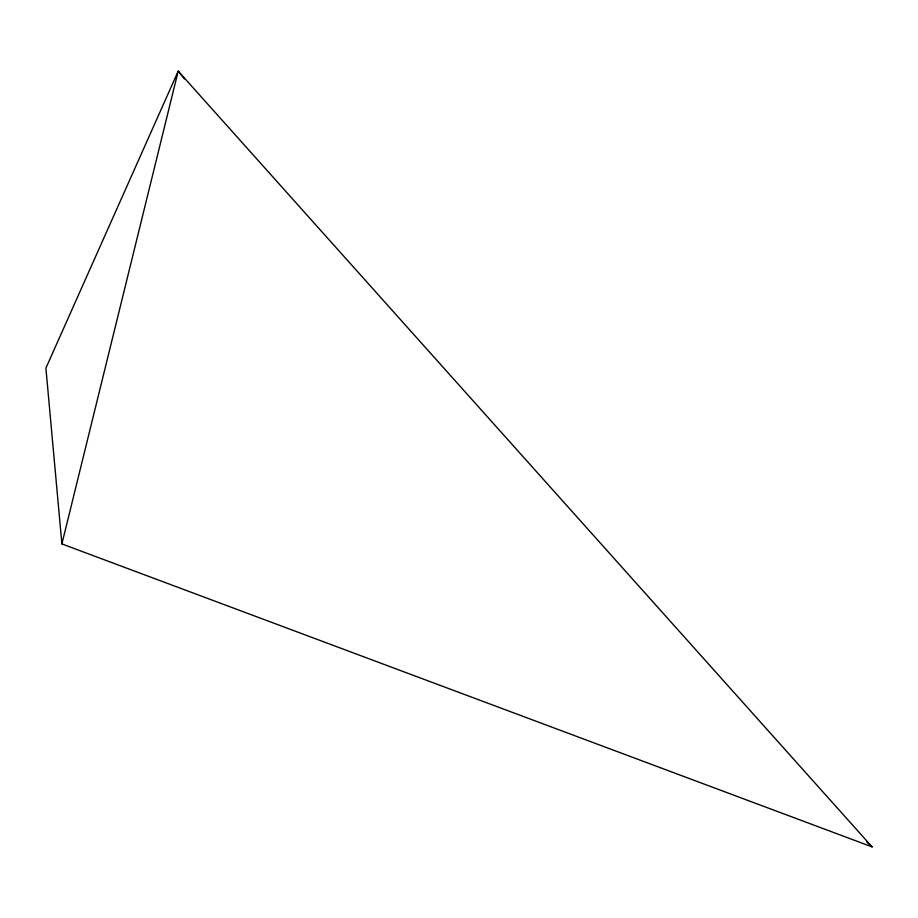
<?xml version="1.0" encoding="UTF-8"?>
<svg xmlns="http://www.w3.org/2000/svg" width="918" height="918" viewBox="0 0 918 918"><rect width="100%" height="100%" fill="white"/><g stroke="black" fill="none" stroke-linecap="round" stroke-linejoin="round"><path stroke-width="1.38" d="M61.885 543.926L178.207 71.111L872.1 846.889L61.885 543.926L45.9 368.129L178.207 71.111L184.461 78.937M866.821 842.058L872.1 846.889"/></g></svg>
